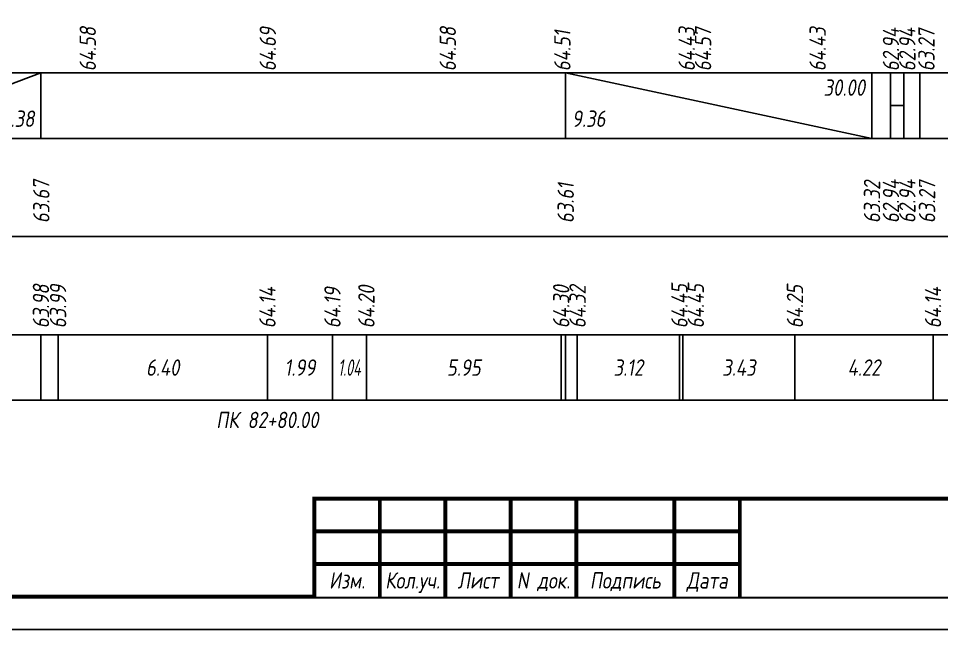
# Model space of a CAD drawing. Extents: x -717 to 1451, y -133302 to 233.
# Drawn here: x 154.7 to 295.8, y -130232.4 to -130139.1 of the extents above; entities that cross this region are included whole.
import ezdxf
from ezdxf.enums import TextEntityAlignment as Align

# ---------------------------------------------------------------- set-up
doc = ezdxf.new("R2010")
doc.units = 0
for name, color, linetype in [('Зарамочное оформление', 7, 'Continuous'), ('Код_510', 7, 'Continuous'), ('Код_514', 1, 'Continuous'), ('Код_516', 1, 'Continuous'), ('Подписи поперечников', 7, 'Continuous'), ('Таблица', 7, 'Continuous')]:
    doc.layers.add(name, color=color, linetype=linetype)
doc.styles.add('М', font='romand.shx', dxfattribs={"width": 0.8, "oblique": 10, "height": 2.5})

msp = doc.modelspace()

# ---------------------------------------------------------------- linework, layer by layer
at = {"flags": 128}
msp.add_lwpolyline([(-30.054, -130232.421), (389.946, -130232.421), (389.946, -129935.421), (-30.054, -129935.421)], close=True, dxfattribs=at)
at = {"const_width": 0.6, "flags": 128}
msp.add_lwpolyline([(-10.054, -130227.421), (384.946, -130227.421), (384.946, -129940.421), (-10.054, -129940.421)], close=True, dxfattribs=at)
at = {"layer": 'Код_510'}
for p, q in [((158.177, -130197.421), (158.177, -130187.421)), ((160.788, -130197.421), (160.788, -130187.421)), ((192.775, -130197.421), (192.775, -130187.421)), ((202.705, -130197.421), (202.705, -130187.421)), ((207.891, -130197.421), (207.891, -130187.421)), ((237.654, -130197.421), (237.654, -130187.421)), ((238.287, -130197.421), (238.287, -130187.421)), ((240.116, -130197.421), (240.116, -130187.421)), ((255.718, -130197.421), (255.718, -130187.421)), ((256.224, -130197.421), (256.224, -130187.421)), ((273.365, -130197.421), (273.365, -130187.421)), ((294.453, -130197.421), (294.453, -130187.421))]:
    msp.add_line(p, q, dxfattribs=at)
at = {"layer": 'Код_516'}
for p, q in [((131.277, -130157.421), (158.177, -130147.421)), ((158.177, -130157.421), (158.177, -130147.421)), ((238.287, -130157.421), (238.287, -130147.421)), ((238.287, -130147.421), (285.083, -130157.421)), ((285.083, -130157.421), (285.083, -130147.421)), ((287.976, -130157.421), (287.976, -130147.421)), ((289.976, -130157.421), (289.976, -130147.421)), ((292.444, -130157.421), (292.444, -130147.421)), ((287.976, -130152.421), (289.976, -130152.421))]:
    msp.add_line(p, q, dxfattribs=at)
at = {"layer": 'Таблица'}
for p, q in [((80, -130147.421), (317.498, -130147.421)), ((79.946, -130157.421), (317.444, -130157.421)), ((79.946, -130172.421), (317.444, -130172.421)), ((79.946, -130187.421), (317.444, -130187.421)), ((79.946, -130197.421), (317.444, -130197.421))]:
    msp.add_line(p, q, dxfattribs=at)

# ---------------------------------------------------------------- texts
at = {"layer": 'Код_510', "style": 'М', "oblique": 10, "width": 0.8}
for s, p in [('63.98', (158.177, -130186.421)), ('63.99', (160.788, -130186.421)), ('64.14', (192.775, -130186.421)), ('64.19', (202.705, -130186.421)), ('64.20', (207.891, -130186.421)), ('64.30', (237.654, -130186.421)), ('64.32', (240.154, -130186.421)), ('64.45', (255.718, -130186.421)), ('64.45', (258.218, -130186.421)), ('64.25', (273.365, -130186.421)), ('64.14', (294.453, -130186.421))]:
    msp.add_text(s, height=2.5, rotation=90, dxfattribs=at).set_placement(p, align=Align.MIDDLE_LEFT)
at = {"layer": 'Код_510', "style": 'М', "oblique": 10}
for s, width, p in [('6.40', 0.8, (176.781, -130192.421)), ('1.99', 0.8, (197.74, -130192.421)), ('1.04', 0.6, (205.298, -130192.421)), ('5.95', 0.8, (222.773, -130192.421)), ('3.12', 0.8, (247.917, -130192.421)), ('3.43', 0.8, (264.794, -130192.421)), ('4.22', 0.8, (283.909, -130192.421))]:
    msp.add_text(s, height=2.5, dxfattribs=dict(at, width=width)).set_placement(p, align=Align.MIDDLE_CENTER)
at = {"layer": 'Код_514', "style": 'М', "oblique": 10, "width": 0.8}
for s, p in [('64.58', (165.329, -130147.176)), ('64.69', (192.829, -130147.176)), ('64.58', (220.329, -130147.176)), ('64.51', (237.829, -130147.176)), ('64.43', (256.829, -130147.176)), ('64.57', (259.329, -130147.176)), ('64.43', (276.829, -130147.176)), ('62.94', (288.03, -130147.176)), ('62.94', (290.53, -130147.176)), ('63.27', (293.45, -130147.176))]:
    msp.add_text(s, height=2.5, rotation=90, dxfattribs=at).set_placement(p, align=Align.MIDDLE_LEFT)
at = {"layer": 'Код_516', "style": 'М', "oblique": 10, "width": 0.8}
msp.add_text('30.00', height=2.5, dxfattribs=at).set_placement((284.083, -130148.421), align=Align.TOP_RIGHT)
msp.add_text('5.38', height=2.5, dxfattribs=at).set_placement((157.177, -130156.421), align=Align.BOTTOM_RIGHT)
msp.add_text('9.36', height=2.5, dxfattribs=at).set_placement((239.287, -130156.421), align=Align.BOTTOM_LEFT)
for s, p in [('63.67', (158.232, -130170.371)), ('63.32', (285.138, -130170.371)), ('62.94', (288.03, -130170.371)), ('62.94', (290.53, -130170.371)), ('63.27', (293.544, -130170.371)), ('63.61', (238.341, -130170.371))]:
    msp.add_text(s, height=2.5, rotation=90, dxfattribs=at).set_placement(p, align=Align.MIDDLE_LEFT)
at = {"layer": 'Подписи поперечников', "style": 'М', "oblique": 10, "width": 0.8}
msp.add_text('ПК 82+80.00', height=2.5, dxfattribs=at).set_placement((192.775, -130202.421), align=Align.BOTTOM_CENTER)

# ---------------------------------------------------------------- next in the draw order: wipeouts: each hides what was drawn before it
at = {"linetype": 'Continuous'}
msp.add_wipeout([(199.946, -130212.421), (384.946, -130212.421), (384.946, -130227.421), (199.946, -130227.421)], dxfattribs=at).dxf.layer = 'Зарамочное оформление'

# ---------------------------------------------------------------- next in the draw order: linework, layer by layer
at = {"layer": 'Зарамочное оформление', "linetype": 'Continuous', "lineweight": -3, "const_width": 0.6, "flags": 128}
for points in [[(199.946, -130227.421), (199.946, -130212.421), (384.946, -130212.421)], [(209.946, -130212.421), (209.946, -130227.421)], [(219.946, -130212.421), (219.946, -130227.421)], [(229.946, -130212.421), (229.946, -130227.421)], [(239.946, -130212.421), (239.946, -130227.421)], [(254.946, -130212.421), (254.946, -130227.421)], [(264.946, -130212.421), (264.946, -130227.421)], [(199.946, -130217.421), (264.946, -130217.421)], [(199.946, -130222.421), (264.946, -130222.421)]]:
    msp.add_lwpolyline(points, dxfattribs=at)

# ---------------------------------------------------------------- next in the draw order: texts
at = {"layer": 'Зарамочное оформление', "linetype": 'Continuous', "style": 'М', "oblique": 10, "width": 0.8}
for s, p in [('Изм.', (204.946, -130224.921)), ('Кол.уч.', (214.946, -130224.921)), ('Лист', (224.946, -130224.921)), ('N док.', (234.946, -130224.921)), ('Подпись', (247.446, -130224.921)), ('Дата', (259.946, -130224.921))]:
    msp.add_text(s, height=2.5, dxfattribs=at).set_placement(p, align=Align.MIDDLE_CENTER)

doc.saveas('drawing.dxf')
